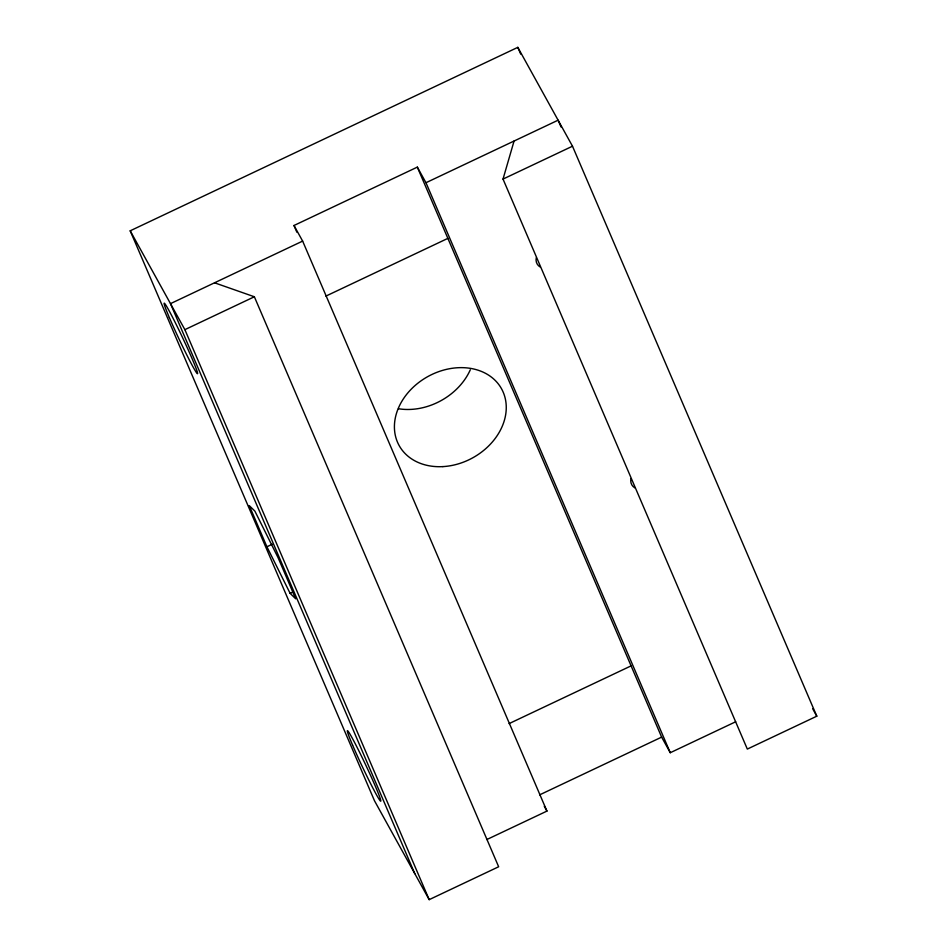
<?xml version="1.0" encoding="UTF-8"?>
<svg xmlns="http://www.w3.org/2000/svg" width="947" height="947" viewBox="0 0 947 947"><rect width="100%" height="100%" fill="white"/><g stroke="black" fill="none" stroke-linecap="round" stroke-linejoin="round"><path stroke-width="1.42" d="M214.543 282.798L254.364 296.766L498.655 866.765L429.18 899.65L374.503 800.795L130.201 230.808L517.82 47.35L572.497 146.205L816.799 716.192L747.325 749.077L503.023 179.078L514.067 141.032M296.885 232.216L293.996 225.493L417.331 167.122L425.972 182.724L670.263 752.723L735.677 721.768M486.865 839.527L546.94 811.094L302.638 241.094L170.496 303.644L414.786 873.631M425.972 182.724L558.114 120.186L561.015 126.969M130.201 230.808L184.878 329.651L254.364 296.766M503.023 179.078L572.497 146.205M325.863 296.115L447.872 238.372M266.924 546.774L249.286 505.639L254.861 511.084L278.075 557.665L295.701 598.8L290.125 593.355L266.924 546.774L272.263 544.253M290.125 593.355L292.801 592.088M509.084 723.615L631.093 665.871M539.624 794.864L661.633 737.121L670.263 752.723M812.692 708.758L816.799 716.192M293.996 225.493L302.638 241.094M544.276 806.288L546.94 811.094M517.82 47.35L520.732 54.133M417.331 167.122L661.633 737.121M184.878 329.651L429.18 899.65M470.304 369.78A58.548 46.427 -29 0 1 398.462 408.737M540.252 267.054A12.69 10.062 -29 0 1 536.274 257.785M634.869 487.894A12.69 10.062 -29 0 1 630.962 478.602M169.371 317.659A39.028 1.894 64.7 0 0 197.213 373.556A39.028 1.894 64.7 0 0 176.059 324.194A39.028 1.894 64.7 0 0 169.371 317.659M352.592 745.159A39.028 1.894 64.7 0 0 380.445 801.055A39.028 1.894 64.7 0 0 359.28 751.693A39.028 1.894 64.7 0 0 352.592 745.159M442.876 466.611A58.548 46.427 -29 0 0 502.076 389.797A58.548 46.427 -29 0 0 406.05 395.124A58.548 46.427 -29 0 0 442.876 466.611"/></g></svg>
